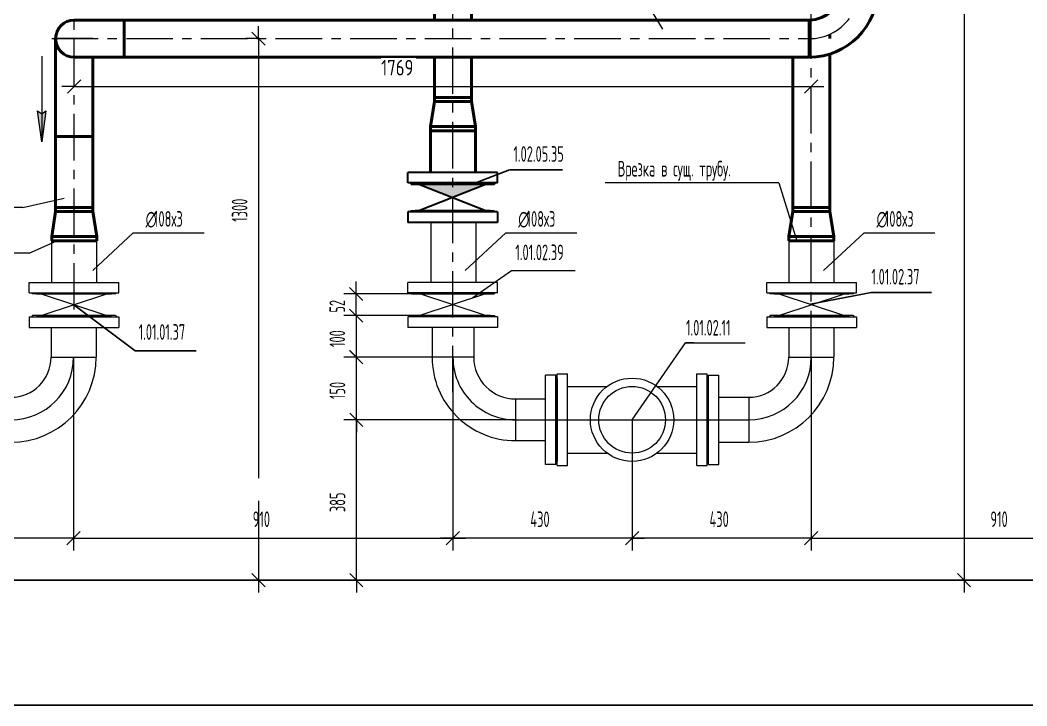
# Model space of a CAD drawing. Header units: millimetres. Extents: x -2281 to 17340, y -2563 to 4166.
# Drawn here: x 4144.1 to 4305.1, y 138.4 to 248.2 of the extents above; entities that cross this region are included whole.
import ezdxf

# ---------------------------------------------------------------- set-up
doc = ezdxf.new("R2010")
doc.units = ezdxf.units.MM
for name, pattern in [('K5LT32777', [0]), ('K5LT32783', [0]), ('K5LT32784', [0]), ('K5LT32807', [0]), ('K5LT32818', [0]), ('K5LT32834', [0]), ('K5LT_AXLED', [11.939881, 7.439881, -1.5, 1.5, -1.5]), ('K5LT_THIN', [0])]:
    doc.linetypes.add(name, pattern=pattern)
doc.layers.add('Системный слой', color=7, linetype='Continuous')
doc.styles.add('KDIMTEXTSTYLE', font='GOST_AU.SHX', dxfattribs={"width": 0.96, "oblique": 15, "height": 5})
doc.styles.add('KTEXTSTYLE', font='GOST_AU.SHX', dxfattribs={"width": 0.96, "height": 5})
doc.dimstyles.new('KDIMSTYLE (0.07)', dxfattribs={"dimtxt": 5, "dimasz": 1, "dimexe": 2, "dimexo": 0, "dimgap": 1, "dimtad": 1, "dimlfac": 15, "dimtxsty": 'KDIMTEXTSTYLE', "dimsah": 1, "dimcen": 0, "dimdle": 1, "dimadec": 0, "dimazin": 0, "dimtfac": 0.667, "dimtmove": 0, "dimatfit": 3, "dimfxl": 1, "dimtvp": 1, "dimtolj": 1, "dimtzin": 0, "dimarcsym": 0})

# ---------------------------------------------------------------- blocks, each defined once
blk = doc.blocks.new('U282')
at = {"layer": 'Системный слой', "color": 7, "linetype": 'K5LT_THIN', "lineweight": 13}
for p, q in [((4145.55, 200.7), (4159.88, 200.7)), ((4145.55, 200.7), (4145.55, 199.03)), ((4146.1, 200.9), (4145.93, 200.7)), ((4159.34, 200.9), (4146.1, 200.9)), ((4146.72, 200.9), (4158.72, 200.9)), ((4159.34, 200.9), (4159.51, 200.7)), ((4159.88, 200.7), (4159.88, 199.03)), ((4145.55, 199.03), (4159.88, 199.03))]:
    blk.add_line(p, q, dxfattribs=at)
blk = doc.blocks.new('U281')
at = {"layer": 'Системный слой'}
blk.add_blockref('U282', (0, 0), dxfattribs=at)
blk = doc.blocks.new('U283')
at = {"layer": 'Системный слой', "color": 7, "linetype": 'K5LT_THIN', "lineweight": 13}
for p, q in [((4147.45, 204.37), (4157.98, 204.37)), ((4147.45, 204.37), (4157.98, 200.9)), ((4147.45, 200.9), (4157.98, 204.37)), ((4157.98, 200.9), (4147.45, 200.9))]:
    blk.add_line(p, q, dxfattribs=at)
blk = doc.blocks.new('U284')
at = {"layer": 'Системный слой', "color": 7, "linetype": 'K5LT_THIN', "lineweight": 13}
for p, q in [((4149.06, 194.24), (4156.26, 194.24)), ((4142.66, 187.84), (4142.66, 180.64))]:
    blk.add_line(p, q, dxfattribs=at)
for radius in [10, 13.6, 6.4]:
    blk.add_arc((4142.66, 194.24), radius, 270, 0, dxfattribs=at)
blk = doc.blocks.new('U286')
at = {"layer": 'Системный слой', "color": 7, "linetype": 'K5LT_THIN', "lineweight": 13}
for p, q in [((4145.55, 204.57), (4145.55, 206.23)), ((4145.55, 206.23), (4159.88, 206.23)), ((4159.88, 204.57), (4159.88, 206.23)), ((4145.55, 204.57), (4159.88, 204.57)), ((4146.1, 204.37), (4145.93, 204.57)), ((4159.34, 204.37), (4159.51, 204.57)), ((4159.34, 204.37), (4146.1, 204.37)), ((4146.72, 204.37), (4158.72, 204.37))]:
    blk.add_line(p, q, dxfattribs=at)
blk = doc.blocks.new('U285')
at = {"layer": 'Системный слой'}
blk.add_blockref('U286', (0, 0), dxfattribs=at)
blk = doc.blocks.new('U297')
at = {"layer": 'Системный слой', "color": 7, "linetype": 'K5LT_THIN', "lineweight": 13}
for p, q in [((4263.55, 200.7), (4277.88, 200.7)), ((4263.55, 200.7), (4263.55, 199.03)), ((4264.1, 200.9), (4263.93, 200.7)), ((4277.34, 200.9), (4264.1, 200.9)), ((4264.72, 200.9), (4276.72, 200.9)), ((4277.34, 200.9), (4277.51, 200.7)), ((4277.88, 200.7), (4277.88, 199.03)), ((4263.55, 199.03), (4277.88, 199.03))]:
    blk.add_line(p, q, dxfattribs=at)
blk = doc.blocks.new('U296')
at = {"layer": 'Системный слой'}
blk.add_blockref('U297', (0, 0), dxfattribs=at)
blk = doc.blocks.new('U298')
at = {"layer": 'Системный слой', "color": 7, "linetype": 'K5LT_THIN', "lineweight": 13}
for p, q in [((4265.45, 204.37), (4275.98, 204.37)), ((4265.45, 204.37), (4275.98, 200.9)), ((4265.45, 200.9), (4275.98, 204.37)), ((4275.98, 200.9), (4265.45, 200.9))]:
    blk.add_line(p, q, dxfattribs=at)
blk = doc.blocks.new('U299')
at = {"layer": 'Системный слой', "color": 7, "linetype": 'K5LT_THIN', "lineweight": 13}
for p, q in [((4267.06, 194.24), (4274.26, 194.24)), ((4260.66, 187.84), (4260.66, 180.64))]:
    blk.add_line(p, q, dxfattribs=at)
for radius in [10, 13.6, 6.4]:
    blk.add_arc((4260.66, 194.24), radius, 270, 0, dxfattribs=at)
blk = doc.blocks.new('U301')
at = {"layer": 'Системный слой', "color": 7, "linetype": 'K5LT_THIN', "lineweight": 13}
for p, q in [((4263.55, 204.57), (4263.55, 206.23)), ((4263.55, 206.23), (4277.88, 206.23)), ((4277.88, 204.57), (4277.88, 206.23)), ((4263.55, 204.57), (4277.88, 204.57)), ((4264.1, 204.37), (4263.93, 204.57)), ((4277.34, 204.37), (4277.51, 204.57)), ((4277.34, 204.37), (4264.1, 204.37)), ((4264.72, 204.37), (4276.72, 204.37))]:
    blk.add_line(p, q, dxfattribs=at)
blk = doc.blocks.new('U300')
at = {"layer": 'Системный слой'}
blk.add_blockref('U301', (0, 0), dxfattribs=at)
blk = doc.blocks.new('U303')
at = {"layer": 'Системный слой', "color": 7, "linetype": 'K5LT_THIN', "lineweight": 13}
for p, q in [((4254, 190.86), (4254.2, 191.02)), ((4254, 190.86), (4254, 177.61)), ((4254, 178.24), (4254, 190.24)), ((4254.2, 177.07), (4254.2, 191.4)), ((4254.2, 191.4), (4255.86, 191.4)), ((4255.86, 177.07), (4255.86, 191.4)), ((4254, 177.61), (4254.2, 177.45)), ((4254.2, 177.07), (4255.86, 177.07))]:
    blk.add_line(p, q, dxfattribs=at)
blk = doc.blocks.new('U302')
at = {"layer": 'Системный слой'}
blk.add_blockref('U303', (0, 0), dxfattribs=at)
blk = doc.blocks.new('U305')
at = {"layer": 'Системный слой', "color": 7, "linetype": 'K5LT_THIN', "lineweight": 13}
for p, q in [((4228.13, 177.07), (4228.13, 191.4)), ((4229.8, 191.4), (4228.13, 191.4)), ((4229.8, 177.07), (4229.8, 191.4)), ((4230, 190.86), (4229.8, 191.02)), ((4230, 190.86), (4230, 177.61)), ((4230, 178.24), (4230, 190.24)), ((4230, 177.61), (4229.8, 177.45)), ((4229.8, 177.07), (4228.13, 177.07))]:
    blk.add_line(p, q, dxfattribs=at)
blk = doc.blocks.new('U304')
at = {"layer": 'Системный слой'}
blk.add_blockref('U305', (0, 0), dxfattribs=at)
blk = doc.blocks.new('U307')
at = {"layer": 'Системный слой', "color": 7, "linetype": 'K5LT_THIN', "lineweight": 13}
for p, q in [((4220.47, 200.7), (4206.13, 200.7)), ((4206.13, 200.7), (4206.13, 199.03)), ((4206.68, 200.9), (4206.51, 200.7)), ((4206.68, 200.9), (4219.92, 200.9)), ((4219.3, 200.9), (4207.3, 200.9)), ((4219.92, 200.9), (4220.09, 200.7)), ((4220.47, 200.7), (4220.47, 199.03)), ((4220.47, 199.03), (4206.13, 199.03))]:
    blk.add_line(p, q, dxfattribs=at)
blk = doc.blocks.new('U306')
at = {"layer": 'Системный слой'}
blk.add_blockref('U307', (0, 0), dxfattribs=at)
blk = doc.blocks.new('U308')
at = {"layer": 'Системный слой', "color": 7, "linetype": 'K5LT_THIN', "lineweight": 13}
for p, q in [((4218.57, 204.37), (4208.03, 204.37)), ((4218.57, 204.37), (4208.03, 200.9)), ((4218.57, 200.9), (4208.03, 204.37)), ((4208.03, 200.9), (4218.57, 200.9))]:
    blk.add_line(p, q, dxfattribs=at)
blk = doc.blocks.new('U310')
at = {"layer": 'Системный слой', "color": 7, "linetype": 'K5LT_THIN', "lineweight": 13}
for p, q in [((4220.47, 206.23), (4206.13, 206.23)), ((4206.13, 204.57), (4206.13, 206.23)), ((4220.47, 204.57), (4220.47, 206.23)), ((4220.47, 204.57), (4206.13, 204.57)), ((4206.68, 204.37), (4206.51, 204.57)), ((4219.92, 204.37), (4220.09, 204.57)), ((4206.68, 204.37), (4219.92, 204.37)), ((4219.3, 204.37), (4207.3, 204.37))]:
    blk.add_line(p, q, dxfattribs=at)
blk = doc.blocks.new('U309')
at = {"layer": 'Системный слой'}
blk.add_blockref('U310', (0, 0), dxfattribs=at)
blk = doc.blocks.new('U343')
at = {"layer": 'Системный слой', "color": 211, "linetype": 'K5LT32783', "lineweight": 50, "true_color": 0xff7fff}
for p, q in [((4149.16, 213.57), (4149.79, 217.57)), ((4149.79, 218.23), (4155.72, 218.23)), ((4149.79, 217.57), (4149.79, 218.23)), ((4149.79, 217.57), (4155.72, 217.57)), ((4155.72, 217.57), (4155.72, 218.23)), ((4156.36, 213.57), (4155.72, 217.57)), ((4149.16, 212.9), (4149.16, 213.57)), ((4149.16, 213.57), (4156.36, 213.57)), ((4149.16, 212.9), (4156.36, 212.9)), ((4156.36, 212.9), (4156.36, 213.57))]:
    blk.add_line(p, q, dxfattribs=at)
blk = doc.blocks.new('U344')
at = {"layer": 'Системный слой', "color": 200, "linetype": 'K5LT32784', "lineweight": 50, "true_color": 0xbf00ff}
for p, q in [((4267.06, 213.57), (4267.7, 217.57)), ((4267.7, 218.23), (4273.63, 218.23)), ((4267.7, 217.57), (4267.7, 218.23)), ((4267.7, 217.57), (4273.63, 217.57)), ((4273.63, 217.57), (4273.63, 218.23)), ((4274.26, 213.57), (4273.63, 217.57)), ((4267.06, 212.9), (4267.06, 213.57)), ((4267.06, 213.57), (4274.26, 213.57)), ((4267.06, 212.9), (4274.26, 212.9)), ((4274.26, 212.9), (4274.26, 213.57))]:
    blk.add_line(p, q, dxfattribs=at)
blk = doc.blocks.new('U350')
at = {"layer": 'Системный слой', "color": 7, "linetype": 'K5LT_THIN', "lineweight": 13}
for p, q in [((4218.57, 204.37), (4208.03, 204.37)), ((4218.57, 204.37), (4208.03, 200.9)), ((4218.57, 200.9), (4208.03, 204.37)), ((4208.03, 200.9), (4218.57, 200.9))]:
    blk.add_line(p, q, dxfattribs=at)
blk = doc.blocks.new('U352')
at = {"layer": 'Системный слой', "color": 7, "linetype": 'K5LT_THIN', "lineweight": 13}
for p, q in [((4220.47, 206.23), (4206.13, 206.23)), ((4206.13, 204.57), (4206.13, 206.23)), ((4220.47, 204.57), (4220.47, 206.23)), ((4220.47, 204.57), (4206.13, 204.57)), ((4206.68, 204.37), (4206.51, 204.57)), ((4219.92, 204.37), (4220.09, 204.57)), ((4206.68, 204.37), (4219.92, 204.37)), ((4219.3, 204.37), (4207.3, 204.37))]:
    blk.add_line(p, q, dxfattribs=at)
blk = doc.blocks.new('U351')
at = {"layer": 'Системный слой'}
blk.add_blockref('U352', (0, 0), dxfattribs=at)
blk = doc.blocks.new('U353')
at = {"layer": 'Системный слой', "color": 211, "linetype": 'K5LT32783', "lineweight": 50, "true_color": 0xff7fff}
for p, q in [((4149.16, 213.57), (4149.79, 217.57)), ((4149.79, 218.23), (4155.72, 218.23)), ((4149.79, 217.57), (4149.79, 218.23)), ((4149.79, 217.57), (4155.72, 217.57)), ((4155.72, 217.57), (4155.72, 218.23)), ((4156.36, 213.57), (4155.72, 217.57)), ((4149.16, 212.9), (4149.16, 213.57)), ((4149.16, 213.57), (4156.36, 213.57)), ((4149.16, 212.9), (4156.36, 212.9)), ((4156.36, 212.9), (4156.36, 213.57))]:
    blk.add_line(p, q, dxfattribs=at)
blk = doc.blocks.new('U356')
at = {"layer": 'Системный слой', "color": 211, "linetype": 'K5LT32783', "lineweight": 50, "true_color": 0xff7fff}
for p, q in [((4275.37, 253.24), (4281.3, 253.24)), ((4270.34, 248.2), (4270.34, 242.27))]:
    blk.add_line(p, q, dxfattribs=at)
at = {"layer": 'Системный слой', "color": 30, "linetype": 'K5LT_AXLED', "lineweight": 13, "true_color": 0xff8000}
blk.add_arc((4270.34, 253.24), 8, 270, 0, dxfattribs=at)
at = {"layer": 'Системный слой', "color": 211, "linetype": 'K5LT32783', "lineweight": 50, "true_color": 0xff7fff}
for radius in [10.97, 5.03]:
    blk.add_arc((4270.34, 253.24), radius, 270, 0, dxfattribs=at)
blk = doc.blocks.new('U551')
at = {"layer": 'Системный слой', "color": 200, "linetype": 'K5LT32784', "lineweight": 50, "true_color": 0xbf00ff}
for p, q in [((4209.74, 231.17), (4210.37, 235.17)), ((4210.37, 235.83), (4216.3, 235.83)), ((4210.37, 235.17), (4210.37, 235.83)), ((4210.37, 235.17), (4216.3, 235.17)), ((4216.3, 235.17), (4216.3, 235.83)), ((4216.94, 231.17), (4216.3, 235.17)), ((4209.74, 230.5), (4209.74, 231.17)), ((4209.74, 231.17), (4216.94, 231.17)), ((4209.74, 230.5), (4216.94, 230.5)), ((4216.94, 230.5), (4216.94, 231.17))]:
    blk.add_line(p, q, dxfattribs=at)
blk = doc.blocks.new('U553')
at = {"layer": 'Системный слой', "color": 200, "linetype": 'K5LT32834', "lineweight": 30, "true_color": 0xbf00ff}
for p, q in [((4220.47, 223.83), (4206.13, 223.83)), ((4206.13, 222.17), (4206.13, 223.83)), ((4220.47, 222.17), (4220.47, 223.83)), ((4220.47, 222.17), (4206.13, 222.17)), ((4206.68, 221.97), (4206.51, 222.17)), ((4206.68, 221.97), (4219.92, 221.97)), ((4219.3, 221.97), (4207.3, 221.97)), ((4219.92, 221.97), (4220.09, 222.17))]:
    blk.add_line(p, q, dxfattribs=at)
blk = doc.blocks.new('U552')
at = {"layer": 'Системный слой'}
blk.add_blockref('U553', (0, 0), dxfattribs=at)
blk = doc.blocks.new('U555')
at = {"layer": 'Системный слой', "color": 200, "linetype": 'K5LT32834', "lineweight": 30, "true_color": 0xbf00ff}
for p, q in [((4220.47, 217.5), (4206.13, 217.5)), ((4206.13, 217.5), (4206.13, 215.83)), ((4206.68, 217.7), (4206.51, 217.5)), ((4206.68, 217.7), (4219.92, 217.7)), ((4219.3, 217.7), (4207.3, 217.7)), ((4219.92, 217.7), (4220.09, 217.5)), ((4220.47, 217.5), (4220.47, 215.83)), ((4220.47, 215.83), (4206.13, 215.83))]:
    blk.add_line(p, q, dxfattribs=at)
blk = doc.blocks.new('U554')
at = {"layer": 'Системный слой'}
blk.add_blockref('U555', (0, 0), dxfattribs=at)
blk = doc.blocks.new('U556')
at = {"layer": 'Системный слой', "true_color": 0xbf00ff}
blk.add_hatch(color=200, dxfattribs=at).paths.add_polyline_path([(4218.7, 221.97), (4213.3, 219.83), (4207.9, 221.97)])
at = {"layer": 'Системный слой', "color": 200, "linetype": 'K5LT32818', "lineweight": 30, "true_color": 0xbf00ff}
for p, q in [((4218.7, 221.97), (4207.9, 217.7)), ((4207.9, 221.97), (4218.7, 217.7)), ((4218.7, 221.97), (4207.9, 221.97)), ((4218.7, 217.7), (4207.9, 217.7))]:
    blk.add_line(p, q, dxfattribs=at)
blk = doc.blocks.new('U550')
at = {"layer": 'Системный слой', "color": 200, "linetype": 'K5LT32784', "lineweight": 50, "true_color": 0xbf00ff}
for p, q in [((4210.37, 248.2), (4210.37, 257.21)), ((4216.3, 248.2), (4216.3, 257.21)), ((4210.37, 235.17), (4210.37, 242.27)), ((4216.3, 235.17), (4216.3, 242.27)), ((4209.74, 223.83), (4209.74, 230.5)), ((4216.94, 223.83), (4216.94, 230.5))]:
    blk.add_line(p, q, dxfattribs=at)
at = {"layer": 'Системный слой'}
for name in ['U551', 'U552', 'U556', 'U554']:
    blk.add_blockref(name, (0, 0), dxfattribs=at)
blk = doc.blocks.new('D6')
at = {"layer": 'Системный слой', "color": 7, "linetype": 'K5LT_THIN', "lineweight": 13}
for p, q in [((4153.82, 238.63), (4151.7, 236.51)), ((4269.6, 236.51), (4271.72, 238.63)), ((4152.76, 237.57), (4150.76, 237.57)), ((4152.76, 237.57), (4270.66, 237.57)), ((4270.66, 237.57), (4272.66, 237.57))]:
    blk.add_line(p, q, dxfattribs=at)
blk.add_wipeout([(4201.85, 238.57), (4201.85, 242.14), (4207.43, 242.14), (4207.43, 238.57)]).dxf.layer = 'Системный слой'
at = {"layer": 'Системный слой', "color": 7, "insert": (4201.85, 241.84), "char_height": 2.5, "attachment_point": 1, "style": 'KTEXTSTYLE'}
blk.add_mtext('\\H3.5;\\W0.965;\\Q15;\\Q0;\\H2.50;1769', dxfattribs=at)
blk = doc.blocks.new('KDIMARROW_03')
at = {"layer": 'Системный слой', "color": 0, "linetype": 'K5LT_THIN', "lineweight": 13}
for p, q in [((-1.06, -1.06), (1.06, 1.06)), ((0, 0), (-1, 0)), ((0, 0), (2, 0))]:
    blk.add_line(p, q, dxfattribs=at)
blk = doc.blocks.new('D58')
at = {"layer": 'Системный слой', "color": 7, "linetype": 'K5LT_THIN', "lineweight": 13}
for p, q in [((4182.23, 245.24), (4182.23, 247.24)), ((4182.42, 245.24), (4180.23, 245.24)), ((4183.29, 244.18), (4181.17, 246.3)), ((4182.23, 245.24), (4182.23, 158.57)), ((4181.17, 159.63), (4183.29, 157.51)), ((4188.7, 158.57), (4180.23, 158.57)), ((4182.23, 158.57), (4182.23, 156.57))]:
    blk.add_line(p, q, dxfattribs=at)
blk.add_wipeout([(4180.98, 215.92), (4177.41, 215.92), (4177.41, 220.37), (4180.98, 220.37)]).dxf.layer = 'Системный слой'
at = {"layer": 'Системный слой', "color": 7, "insert": (4177.96, 215.92), "char_height": 2.5, "attachment_point": 1, "rotation": 90, "style": 'KTEXTSTYLE'}
blk.add_mtext('\\H3.5;\\W0.965;\\Q15;\\Q0;\\W0.715;\\H2.50;1300', dxfattribs=at)
blk = doc.blocks.new('D96')
at = {"layer": 'Системный слой', "color": 7, "linetype": 'K5LT_THIN', "lineweight": 13}
for p, q in [((4295.09, 291.9), (4295.09, 293.9)), ((4292.67, 291.9), (4297.09, 291.9)), ((4296.15, 290.84), (4294.03, 292.96)), ((4295.09, 291.9), (4295.09, 158.57)), ((4294.03, 159.63), (4296.15, 157.51)), ((4291.14, 158.57), (4297.09, 158.57)), ((4295.09, 158.57), (4295.09, 156.57))]:
    blk.add_line(p, q, dxfattribs=at)
blk.add_wipeout([(4294.09, 265.73), (4290.52, 265.73), (4290.52, 271.82), (4294.09, 271.82)]).dxf.layer = 'Системный слой'
at = {"layer": 'Системный слой', "color": 7, "insert": (4290.82, 265.73), "char_height": 2.5, "attachment_point": 1, "rotation": 90, "style": 'KTEXTSTYLE'}
blk.add_mtext('\\H3.5;\\W0.965;\\Q15;\\Q0;\\H2.50;2000', dxfattribs=at)
blk = doc.blocks.new('U648')
at = {"layer": 'Системный слой', "color": 7, "linetype": 'K5LT_THIN', "lineweight": 13}
for q in [(4151.13, 219.71), (4134.07, 218.23)]:
    blk.add_line((4144.55, 218.23), q, dxfattribs=at)
at = {"layer": 'Системный слой', "color": 7, "char_height": 2.5, "attachment_point": 1, "style": 'KTEXTSTYLE'}
for s, insert in [('\\H3.5;\\W0.965;\\Q15;\\Q0;\\W0.715;\\H2.50;∅', (4136.07, 221.73)), ('\\H3.5;\\W0.965;\\Q15;\\Q0;\\W0.715;\\H2.50;89х3', (4137.39, 221.73))]:
    blk.add_mtext(s, dxfattribs=dict(at, insert=insert))
blk = doc.blocks.new('U649')
at = {"layer": 'Системный слой', "color": 7, "linetype": 'K5LT_THIN', "lineweight": 13}
for q in [(4233.78, 251.09), (4246.85, 246.76)]:
    blk.add_line((4244.26, 251.09), q, dxfattribs=at)
at = {"layer": 'Системный слой', "color": 7, "char_height": 2.5, "attachment_point": 1, "style": 'KTEXTSTYLE'}
for s, insert in [('\\H3.5;\\W0.965;\\Q15;\\Q0;\\W0.715;\\H2.50;∅', (4235.78, 254.59)), ('\\H3.5;\\W0.965;\\Q15;\\Q0;\\W0.715;\\H2.50;89х3', (4237.1, 254.59))]:
    blk.add_mtext(s, dxfattribs=dict(at, insert=insert))
blk = doc.blocks.new('U669')
at = {"layer": 'Системный слой', "color": 7, "linetype": 'K5LT_THIN', "lineweight": 13}
for q in [(4155.72, 208.14), (4173.53, 214.14)]:
    blk.add_line((4162.19, 214.14), q, dxfattribs=at)
at = {"layer": 'Системный слой', "color": 7, "char_height": 2.5, "attachment_point": 1, "style": 'KTEXTSTYLE'}
for s, insert in [('\\H3.5;\\W0.965;\\Q15;\\Q0;\\W0.715;\\H2.50;∅', (4164.19, 217.64)), ('\\H3.5;\\W0.965;\\Q15;\\Q0;\\W0.715;\\H2.50;108х3', (4165.51, 217.64))]:
    blk.add_mtext(s, dxfattribs=dict(at, insert=insert))
blk = doc.blocks.new('U670')
at = {"layer": 'Системный слой', "color": 7, "linetype": 'K5LT_THIN', "lineweight": 13}
for q in [(4215.32, 208.14), (4233.13, 214.14)]:
    blk.add_line((4221.79, 214.14), q, dxfattribs=at)
at = {"layer": 'Системный слой', "color": 7, "char_height": 2.5, "attachment_point": 1, "style": 'KTEXTSTYLE'}
for s, insert in [('\\H3.5;\\W0.965;\\Q15;\\Q0;\\W0.715;\\H2.50;∅', (4223.79, 217.64)), ('\\H3.5;\\W0.965;\\Q15;\\Q0;\\W0.715;\\H2.50;108х3', (4225.11, 217.64))]:
    blk.add_mtext(s, dxfattribs=dict(at, insert=insert))
blk = doc.blocks.new('U671')
at = {"layer": 'Системный слой', "color": 7, "linetype": 'K5LT_THIN', "lineweight": 13}
for q in [(4272.63, 208.14), (4290.44, 214.14)]:
    blk.add_line((4279.1, 214.14), q, dxfattribs=at)
at = {"layer": 'Системный слой', "color": 7, "char_height": 2.5, "attachment_point": 1, "style": 'KTEXTSTYLE'}
for s, insert in [('\\H3.5;\\W0.965;\\Q15;\\Q0;\\W0.715;\\H2.50;∅', (4281.1, 217.64)), ('\\H3.5;\\W0.965;\\Q15;\\Q0;\\W0.715;\\H2.50;108х3', (4282.42, 217.64))]:
    blk.add_mtext(s, dxfattribs=dict(at, insert=insert))
blk = doc.blocks.new('D137')
at = {"layer": 'Системный слой', "color": 7, "linetype": 'K5LT_THIN', "lineweight": 13}
for p, q in [((4080.95, 183.18), (4078.83, 185.3)), ((4079.89, 184.24), (4079.89, 186.24)), ((4105.34, 184.24), (4077.89, 184.24)), ((4079.89, 158.57), (4079.89, 184.24)), ((4078.83, 159.63), (4080.95, 157.51)), ((4202.84, 158.57), (4077.89, 158.57)), ((4079.89, 158.57), (4079.89, 156.57))]:
    blk.add_line(p, q, dxfattribs=at)
at = {"layer": 'Системный слой', "color": 7, "insert": (4075.62, 169.45), "char_height": 2.5, "attachment_point": 1, "rotation": 90, "style": 'KTEXTSTYLE'}
blk.add_mtext('\\H3.5;\\W0.965;\\Q15;\\Q0;\\W0.715;\\H2.50;385', dxfattribs=at)
blk.add_wipeout([(4073.89, 169.45), (4070.32, 169.45), (4070.32, 173.2), (4073.89, 173.2)]).dxf.layer = 'Системный слой'
blk = doc.blocks.new('D140')
at = {"layer": 'Системный слой', "color": 7, "linetype": 'K5LT_THIN', "lineweight": 13}
for p, q in [((4198.95, 193.17), (4196.83, 195.3)), ((4197.89, 194.24), (4197.89, 196.24)), ((4213.34, 194.24), (4195.89, 194.24)), ((4197.89, 184.24), (4197.89, 194.24)), ((4196.83, 185.3), (4198.95, 183.18)), ((4217.14, 184.24), (4195.89, 184.24)), ((4197.89, 184.24), (4197.89, 182.24))]:
    blk.add_line(p, q, dxfattribs=at)
at = {"layer": 'Системный слой', "color": 7, "insert": (4193.62, 187.55), "char_height": 2.5, "attachment_point": 1, "rotation": 90, "style": 'KTEXTSTYLE'}
blk.add_mtext('\\H3.5;\\W0.965;\\Q15;\\Q0;\\W0.715;\\H2.50;150', dxfattribs=at)
blk.add_wipeout([(4191.89, 187.55), (4188.32, 187.55), (4188.32, 190.79), (4191.89, 190.79)]).dxf.layer = 'Системный слой'
blk = doc.blocks.new('D141')
at = {"layer": 'Системный слой', "color": 7, "linetype": 'K5LT_THIN', "lineweight": 13}
for p, q in [((4198.95, 183.18), (4196.83, 185.3)), ((4197.89, 184.24), (4197.89, 186.24)), ((4223.34, 184.24), (4195.89, 184.24)), ((4197.89, 158.57), (4197.89, 184.24)), ((4196.83, 159.63), (4198.95, 157.51)), ((4320.84, 158.57), (4195.89, 158.57)), ((4197.89, 158.57), (4197.89, 156.57))]:
    blk.add_line(p, q, dxfattribs=at)
at = {"layer": 'Системный слой', "color": 7, "insert": (4193.62, 169.45), "char_height": 2.5, "attachment_point": 1, "rotation": 90, "style": 'KTEXTSTYLE'}
blk.add_mtext('\\H3.5;\\W0.965;\\Q15;\\Q0;\\W0.715;\\H2.50;385', dxfattribs=at)
blk.add_wipeout([(4191.89, 169.45), (4188.32, 169.45), (4188.32, 173.2), (4191.89, 173.2)]).dxf.layer = 'Системный слой'
blk = doc.blocks.new('D142')
at = {"layer": 'Системный слой', "color": 7, "linetype": 'K5LT_THIN', "lineweight": 13}
for p, q in [((4197.86, 200.9), (4197.86, 202.9)), ((4213.3, 200.9), (4195.86, 200.9)), ((4197.86, 200.9), (4197.86, 194.24)), ((4213.34, 194.24), (4195.86, 194.24)), ((4197.86, 194.24), (4197.86, 192.24))]:
    blk.add_line(p, q, dxfattribs=at)
blk.add_wipeout([(4196.61, 195.88), (4193.04, 195.88), (4193.04, 199.12), (4196.61, 199.12)]).dxf.layer = 'Системный слой'
for p, q in [((4198.92, 199.84), (4196.8, 201.96)), ((4196.8, 195.3), (4198.92, 193.17))]:
    blk.add_line(p, q, dxfattribs=at)
at = {"layer": 'Системный слой', "color": 7, "insert": (4193.59, 195.88), "char_height": 2.5, "attachment_point": 1, "rotation": 90, "style": 'KTEXTSTYLE'}
blk.add_mtext('\\H3.5;\\W0.965;\\Q15;\\Q0;\\W0.715;\\H2.50;100', dxfattribs=at)
blk = doc.blocks.new('D143')
at = {"layer": 'Системный слой', "color": 7, "linetype": 'K5LT_THIN', "lineweight": 13}
for p, q in [((4197.86, 204.37), (4197.86, 206.37)), ((4197.86, 200.9), (4197.86, 204.37)), ((4197.86, 200.9), (4197.86, 198.9))]:
    blk.add_line(p, q, dxfattribs=at)
blk.add_wipeout([(4196.61, 201.38), (4193.04, 201.38), (4193.04, 203.79), (4196.61, 203.79)]).dxf.layer = 'Системный слой'
for p, q in [((4198.92, 203.31), (4196.8, 205.43)), ((4213.3, 204.37), (4195.86, 204.37)), ((4196.8, 201.96), (4198.92, 199.84)), ((4213.3, 200.9), (4195.86, 200.9))]:
    blk.add_line(p, q, dxfattribs=at)
at = {"layer": 'Системный слой', "color": 7, "insert": (4193.59, 201.38), "char_height": 2.5, "attachment_point": 1, "rotation": 90, "style": 'KTEXTSTYLE'}
blk.add_mtext('\\H3.5;\\W0.965;\\Q15;\\Q0;\\W0.715;\\H2.50;52', dxfattribs=at)
blk = doc.blocks.new('U701')
at = {"layer": 'Системный слой', "color": 7, "linetype": 'K5LT_THIN', "lineweight": 13}
for q in [(4237.7, 222.17), (4268.33, 212.9)]:
    blk.add_line((4265.45, 222.17), q, dxfattribs=at)
at = {"layer": 'Системный слой', "color": 7, "insert": (4239.7, 225.67), "char_height": 2.5, "attachment_point": 1, "style": 'KTEXTSTYLE'}
blk.add_mtext('\\H3.5;\\W0.965;\\Q15;\\Q0;\\W0.715;\\H2.50;Врезка в сущ. трубу.', dxfattribs=at)
blk = doc.blocks.new('U702')
at = {"layer": 'Системный слой', "color": 7, "linetype": 'K5LT_THIN', "lineweight": 13}
for q in [(4150, 212.9), (4117.8, 210.9)]:
    blk.add_line((4145.55, 210.9), q, dxfattribs=at)
at = {"layer": 'Системный слой', "color": 7, "insert": (4119.8, 214.4), "char_height": 2.5, "attachment_point": 1, "style": 'KTEXTSTYLE'}
blk.add_mtext('\\H3.5;\\W0.965;\\Q15;\\Q0;\\W0.715;\\H2.50;Врезка в сущ. трубу.', dxfattribs=at)
blk = doc.blocks.new('U704')
at = {"layer": 'Системный слой'}
blk.add_hatch(color=7, dxfattribs=at).paths.add_polyline_path([(4147.57, 228.71), (4148.23, 233.71), (4147.57, 233.21), (4146.91, 233.71)])
at = {"layer": 'Системный слой', "color": 7, "linetype": 'K5LT_THIN', "lineweight": 13}
for p, q in [((4147.57, 242.44), (4147.57, 228.71)), ((4147.57, 228.71), (4146.91, 233.71)), ((4146.91, 233.71), (4147.57, 233.21)), ((4147.57, 233.21), (4148.23, 233.71)), ((4148.23, 233.71), (4147.57, 228.71))]:
    blk.add_line(p, q, dxfattribs=at)
blk = doc.blocks.new('D149')
at = {"layer": 'Системный слой', "color": 7, "linetype": 'K5LT_THIN', "lineweight": 13}
for p, q in [((4152.66, 194.24), (4152.66, 163.3)), ((4124, 184.24), (4124, 163.3)), ((4125.06, 166.36), (4122.94, 164.24)), ((4151.6, 164.24), (4153.72, 166.36)), ((4124, 165.3), (4122, 165.3)), ((4152.66, 165.3), (4124, 165.3)), ((4152.66, 165.3), (4154.66, 165.3))]:
    blk.add_line(p, q, dxfattribs=at)
at = {"layer": 'Системный слой', "color": 7, "insert": (4136.38, 169.57), "char_height": 2.5, "attachment_point": 1, "style": 'KTEXTSTYLE'}
blk.add_mtext('\\H3.5;\\W0.965;\\Q15;\\Q0;\\W0.715;\\H2.50;430', dxfattribs=at)
blk.add_wipeout([(4136.38, 171.3), (4136.38, 174.87), (4140.13, 174.87), (4140.13, 171.3)]).dxf.layer = 'Системный слой'
blk = doc.blocks.new('D150')
at = {"layer": 'Системный слой', "color": 7, "linetype": 'K5LT_THIN', "lineweight": 13}
for p, q in [((4213.34, 194.24), (4213.34, 163.3)), ((4242, 178.9), (4242, 163.3)), ((4214.4, 166.36), (4212.28, 164.24)), ((4240.94, 164.24), (4243.06, 166.36)), ((4213.34, 165.3), (4211.34, 165.3)), ((4242, 165.3), (4213.34, 165.3)), ((4242, 165.3), (4244, 165.3))]:
    blk.add_line(p, q, dxfattribs=at)
at = {"layer": 'Системный слой', "color": 7, "insert": (4225.72, 169.57), "char_height": 2.5, "attachment_point": 1, "style": 'KTEXTSTYLE'}
blk.add_mtext('\\H3.5;\\W0.965;\\Q15;\\Q0;\\W0.715;\\H2.50;430', dxfattribs=at)
blk.add_wipeout([(4225.72, 171.3), (4225.72, 174.87), (4229.46, 174.87), (4229.46, 171.3)]).dxf.layer = 'Системный слой'
blk = doc.blocks.new('D151')
at = {"layer": 'Системный слой', "color": 7, "linetype": 'K5LT_THIN', "lineweight": 13}
for p, q in [((4270.66, 194.24), (4270.66, 163.3)), ((4242, 184.24), (4242, 163.3)), ((4243.06, 166.36), (4240.94, 164.24)), ((4269.6, 164.24), (4271.72, 166.36)), ((4242, 165.3), (4240, 165.3)), ((4270.66, 165.3), (4242, 165.3)), ((4270.66, 165.3), (4272.66, 165.3))]:
    blk.add_line(p, q, dxfattribs=at)
at = {"layer": 'Системный слой', "color": 7, "insert": (4254.38, 169.57), "char_height": 2.5, "attachment_point": 1, "style": 'KTEXTSTYLE'}
blk.add_mtext('\\H3.5;\\W0.965;\\Q15;\\Q0;\\W0.715;\\H2.50;430', dxfattribs=at)
blk.add_wipeout([(4254.38, 171.3), (4254.38, 174.87), (4258.13, 174.87), (4258.13, 171.3)]).dxf.layer = 'Системный слой'
blk = doc.blocks.new('D159')
at = {"layer": 'Системный слой', "color": 7, "linetype": 'K5LT_THIN', "lineweight": 13}
for p, q in [((4270.66, 193.4), (4270.66, 163.3)), ((4331.34, 194.24), (4331.34, 163.3)), ((4271.72, 166.36), (4269.6, 164.24)), ((4330.28, 164.24), (4332.4, 166.36)), ((4270.66, 165.3), (4268.66, 165.3)), ((4270.66, 165.3), (4331.34, 165.3)), ((4331.34, 165.3), (4333.34, 165.3))]:
    blk.add_line(p, q, dxfattribs=at)
at = {"layer": 'Системный слой', "color": 7, "insert": (4299.31, 169.57), "char_height": 2.5, "attachment_point": 1, "style": 'KTEXTSTYLE'}
blk.add_mtext('\\H3.5;\\W0.965;\\Q15;\\Q0;\\W0.715;\\H2.50;910', dxfattribs=at)
blk.add_wipeout([(4299.31, 171.3), (4299.31, 174.87), (4302.55, 174.87), (4302.55, 171.3)]).dxf.layer = 'Системный слой'
blk = doc.blocks.new('D160')
at = {"layer": 'Системный слой', "color": 7, "linetype": 'K5LT_THIN', "lineweight": 13}
for p, q in [((4152.66, 193.4), (4152.66, 163.3)), ((4213.34, 194.24), (4213.34, 163.3)), ((4153.72, 166.36), (4151.6, 164.24)), ((4212.28, 164.24), (4214.4, 166.36)), ((4152.66, 165.3), (4150.66, 165.3)), ((4152.66, 165.3), (4213.34, 165.3)), ((4213.34, 165.3), (4215.34, 165.3))]:
    blk.add_line(p, q, dxfattribs=at)
at = {"layer": 'Системный слой', "color": 7, "insert": (4181.31, 169.57), "char_height": 2.5, "attachment_point": 1, "style": 'KTEXTSTYLE'}
blk.add_mtext('\\H3.5;\\W0.965;\\Q15;\\Q0;\\W0.715;\\H2.50;910', dxfattribs=at)
blk.add_wipeout([(4181.31, 171.3), (4181.31, 174.87), (4184.55, 174.87), (4184.55, 171.3)]).dxf.layer = 'Системный слой'

msp = doc.modelspace()

# ---------------------------------------------------------------- linework, layer by layer
at = {"layer": 'Системный слой', "color": 30, "linetype": 'K5LT_AXLED', "lineweight": 13, "true_color": 0xff8000}
for p, q in [((4270.66336, 194.23596), (4270.66336, 283.90262)), ((4213.33801, 188.64622), (4213.33801, 261.53596)), ((4152.75555, 201.87052), (4152.75555, 248.20262)), ((4149.15555, 245.23596), (4271.29979, 245.23596))]:
    msp.add_line(p, q, dxfattribs=at)
at = {"layer": 'Системный слой', "color": 211, "linetype": 'K5LT32783', "lineweight": 50, "true_color": 0xff7fff}
for p, q in [((4152.75555, 248.20262), (4270.33313, 248.20262)), ((4160.75555, 248.20262), (4160.75555, 242.26929)), ((4149.78888, 245.23596), (4149.78888, 218.23495)), ((4152.75555, 242.26929), (4270.33313, 242.26929)), ((4155.72221, 242.26929), (4155.72221, 218.23495)), ((4155.72221, 229.56929), (4149.78888, 229.56929))]:
    msp.add_line(p, q, dxfattribs=at)
at = {"layer": 'Системный слой', "color": 6, "linetype": 'K5LT32807', "lineweight": 25, "true_color": 0xff00ff}
for p, q in [((4155.72221, 245.23596), (4149.78888, 245.23596)), ((4057.40069, 158.56929), (4560.33003, 158.56929))]:
    msp.add_line(p, q, dxfattribs=at)
at = {"layer": 'Системный слой', "color": 200, "linetype": 'K5LT32784', "lineweight": 50, "true_color": 0xbf00ff}
for p, q in [((4273.63003, 245.94469), (4273.63003, 245.23596)), ((4267.6967, 242.26929), (4267.6967, 218.23495)), ((4273.63003, 242.77506), (4273.63003, 218.23495))]:
    msp.add_line(p, q, dxfattribs=at)
at = {"layer": 'Системный слой', "color": 7, "linetype": 'K5LT32777', "lineweight": 25}
for p, q in [((4216.84334, 222.11179), (4222.37193, 224.26567)), ((4222.43786, 224.26567), (4230.88387, 224.26567)), ((4270.52403, 202.73429), (4280.22966, 204.61657)), ((4280.22966, 204.61657), (4289.87264, 204.61657)), ((4152.71767, 202.63495), (4162.50722, 195.28809)), ((4162.50722, 195.28809), (4172.26707, 195.28809))]:
    msp.add_line(p, q, dxfattribs=at)
at = {"layer": 'Системный слой', "color": 7, "linetype": 'K5LT_THIN', "lineweight": 13}
for p, q in [((4209.77589, 215.69261), (4209.77589, 206.23495)), ((4209.77589, 215.69261), (4209.77589, 206.23495)), ((4216.97589, 215.69261), (4216.97589, 206.23495)), ((4216.97589, 215.69261), (4216.97589, 206.23495)), ((4149.11767, 212.90162), (4149.11767, 206.23495)), ((4149.11767, 212.90162), (4149.11767, 206.23495)), ((4156.31767, 212.90162), (4156.31767, 206.23495)), ((4156.31767, 212.90162), (4156.31767, 206.23495)), ((4267.06336, 212.90162), (4267.06336, 206.23493)), ((4274.26336, 212.90162), (4274.26336, 206.23493)), ((4216.54063, 203.82074), (4222.71157, 208.14168)), ((4222.71157, 208.14168), (4224.04491, 208.14168)), ((4224.04491, 208.14168), (4232.91279, 208.14168)), ((4149.06336, 199.03495), (4149.06336, 194.23596)), ((4156.26336, 199.03495), (4156.26336, 194.23596)), ((4210.00431, 199.03495), (4210.00431, 194.16631)), ((4216.67098, 199.03495), (4216.67098, 194.13744)), ((4267.06336, 199.03495), (4267.06336, 194.23596)), ((4274.26336, 199.03495), (4274.26336, 194.23596)), ((4241.9967, 184.23596), (4250.55613, 196.57647)), ((4250.55613, 196.57647), (4260.08947, 196.57647)), ((4251.88947, 196.57647), (4250.55613, 196.57647)), ((4216.67134, 194.23602), (4210.00468, 194.23602)), ((4229.9967, 176.90262), (4229.9967, 191.56929)), ((4229.9967, 191.56929), (4231.66336, 191.56929)), ((4231.66336, 176.90262), (4231.66336, 191.56929)), ((4252.33003, 176.90262), (4252.33003, 191.56929)), ((4252.33003, 191.56929), (4253.9967, 191.56929)), ((4253.9967, 176.90262), (4253.9967, 191.56929)), ((4231.66336, 189.56929), (4237.9967, 189.56929)), ((4245.9967, 189.56929), (4252.33003, 189.56929)), ((4223.35401, 187.56937), (4228.13003, 187.56937)), ((4223.35401, 187.56937), (4223.35401, 180.9027)), ((4255.86336, 187.83596), (4260.66336, 187.83596)), ((4223.35401, 184.23596), (4260.66336, 184.23596)), ((4223.33801, 180.90269), (4228.13003, 180.90269)), ((4255.86336, 180.63596), (4260.66336, 180.63596)), ((4231.66336, 178.90262), (4237.9967, 178.90262)), ((4245.9967, 178.90262), (4252.33003, 178.90262)), ((4229.9967, 176.90262), (4231.66336, 176.90262)), ((4252.33003, 176.90262), (4253.9967, 176.90262))]:
    msp.add_line(p, q, dxfattribs=at)
at = {"layer": 'Системный слой', "color": 6, "linetype": 'K5LT32807', "true_color": 0xff00ff, "const_width": 0.25}
msp.add_lwpolyline([(4057.40069, 138.56929), (4580.33003, 138.56929), (4580.33003, 452.3625)], dxfattribs=at)
at = {"layer": 'Системный слой', "color": 7, "linetype": 'K5LT_THIN', "lineweight": 13}
for radius in [6.66667, 5.33333]:
    msp.add_circle((4241.9967, 184.23596), radius, dxfattribs=at)
at = {"layer": 'Системный слой', "color": 211, "linetype": 'K5LT32783', "lineweight": 50, "true_color": 0xff7fff}
msp.add_arc((4152.75555, 245.23596), 2.96667, 90, 270, dxfattribs=at)
at = {"layer": 'Системный слой', "color": 7, "linetype": 'K5LT_THIN', "lineweight": 13}
for radius, end in [(13.33333, 270.06874), (10, 270.1145667), (6.66667, 270.13748)]:
    msp.add_arc((4223.33801, 194.23602), radius, 180, end, dxfattribs=at)

# ---------------------------------------------------------------- block references
at = {"layer": 'Системный слой'}
for name in ['U550', 'U649', 'U356', 'U704', 'U701', 'U648', 'U343', 'U353', 'U669', 'U670', 'U344', 'U702', 'U285', 'U309', 'U351', 'U300', 'U283', 'U308', 'U350', 'U298', 'U281', 'U306', 'U296', 'U284', 'U299', 'U304', 'U302']:
    msp.add_blockref(name, (0, 0), dxfattribs=at)

# ---------------------------------------------------------------- texts
at = {"layer": 'Системный слой', "color": 7, "char_height": 2.5, "attachment_point": 1, "style": 'KTEXTSTYLE'}
for s, insert in [('\\H3.5;\\W0.965;\\Q15;\\Q0;\\W0.715;\\H2.50;{\\c255;1.02.05.35}', (4223.01252, 228.02692)), ('\\H3.5;\\W0.965;\\Q15;\\Q0;\\W0.715;\\H2.50;1.01.02.39', (4223.32164, 212.28225)), ('\\H3.5;\\W0.965;\\Q15;\\Q0;\\W0.715;\\H2.50;1.01.02.37', (4280.2815, 208.38481)), ('\\H3.5;\\W0.965;\\Q15;\\Q0;\\W0.715;\\H2.50;{\\c255;1.01.02.11}', (4250.62273, 200.21493)), ('\\H3.5;\\W0.965;\\Q15;\\Q0;\\W0.715;\\H2.50;1.01.01.37', (4163.07279, 199.53969))]:
    msp.add_mtext(s, dxfattribs=dict(at, insert=insert))

# ---------------------------------------------------------------- next in the draw order: dimensions: what is measured, and where the dimension line sits
at = {"layer": 'Системный слой', "color": 7}
dim = msp.add_linear_dim(base=(4295.09158, 291.90262), p1=(4291.13608, 158.56929), p2=(4292.66936, 291.90262), angle=90, dimstyle='KDIMSTYLE (0.07)', override={"dimexo": 0, "dimpost": '\\H2.5;\\W0.965;\\Q0;<>', "dimblk1": 'KDIMARROW_03', "dimblk2": 'KDIMARROW_03', "dimse1": 0, "dimse2": 0, "dimclrt": 7, "dimtolj": 1}, dxfattribs=at)
dim.commit()
dim.dimension.update_dxf_attribs({"geometry": 'D96', "text_midpoint": (4295.09158, 268.90262), "dimtype": 160})
dim = msp.add_linear_dim(base=(4152.75555, 237.56929), p1=(4270.66336, 237.56929), p2=(4152.75555, 237.56929), dimstyle='KDIMSTYLE (0.07)', override={"dimexo": 0, "dimpost": '\\H2.5;\\W0.965;\\Q0;<>', "dimblk1": 'KDIMARROW_03', "dimblk2": 'KDIMARROW_03', "dimse1": 0, "dimse2": 0, "dimclrt": 7, "dimtolj": 1}, dxfattribs=at)
dim.commit()
dim.dimension.update_dxf_attribs({"geometry": 'D6', "text_midpoint": (4204.75555, 237.56929), "dimtype": 160})

# ---------------------------------------------------------------- next in the draw order: block references
at = {"layer": 'Системный слой'}
msp.add_blockref('U671', (0, 0), dxfattribs=at)

# ---------------------------------------------------------------- next in the draw order: dimensions: what is measured, and where the dimension line sits
at = {"layer": 'Системный слой', "color": 7}
dim = msp.add_linear_dim(base=(4182.22673, 245.23596), p1=(4188.70482, 158.56929), p2=(4182.42463, 245.23596), angle=90, dimstyle='KDIMSTYLE (0.07)', override={"dimexo": 0, "dimpost": '\\H2.5;\\W0.965;\\Q0;<>', "dimblk1": 'KDIMARROW_03', "dimblk2": 'KDIMARROW_03', "dimse1": 0, "dimse2": 0, "dimclrt": 7, "dimtolj": 1}, dxfattribs=at)
dim.commit()
dim.dimension.update_dxf_attribs({"geometry": 'D58', "text_midpoint": (4182.22673, 218.23596), "dimtype": 160})

# ---------------------------------------------------------------- next in the draw order: dimensions: what is measured, and where the dimension line sits
dim = msp.add_linear_dim(base=(4079.89134, 158.56929), p1=(4105.33801, 184.23602), p2=(4202.83544, 158.56929), angle=90, text='\\H50.0;\\W0.965;\\Q0;\\H50.0;\\W0.965;\\Q0;\\Q0;\\W0.715;\\H2.50;385\\Q0;\\W0.965;\\H50.00;', dimstyle='KDIMSTYLE (0.07)', override={"dimexo": 0, "dimblk1": 'KDIMARROW_03', "dimblk2": 'KDIMARROW_03', "dimse1": 0, "dimse2": 0, "dimclrt": 7, "dimtolj": 1}, dxfattribs=at)
dim.commit()
dim.dimension.update_dxf_attribs({"geometry": 'D137', "text_midpoint": (4079.89134, 171.40265), "dimtype": 160})

# ---------------------------------------------------------------- next in the draw order: dimensions: what is measured, and where the dimension line sits
dim = msp.add_linear_dim(base=(4197.89134, 184.23602), p1=(4213.33801, 194.23529), p2=(4217.13786, 184.23602), angle=90, dimstyle='KDIMSTYLE (0.07)', override={"dimexo": 0, "dimpost": '\\H50.0;\\W0.965;\\Q0;<>', "dimblk1": 'KDIMARROW_03', "dimblk2": 'KDIMARROW_03', "dimse1": 0, "dimse2": 0, "dimclrt": 7, "dimtolj": 1}, dxfattribs=at)
dim.commit()
dim.dimension.update_dxf_attribs({"geometry": 'D140', "text_midpoint": (4197.89134, 189.23566), "dimtype": 160})
dim = msp.add_linear_dim(base=(4152.66336, 165.30376), p1=(4123.9967, 184.23596), p2=(4152.66336, 194.23596), text='\\H50.0;\\W0.965;\\Q0;\\H50.0;\\W0.965;\\Q0;\\Q0;\\W0.715;\\H2.50;430\\Q0;\\W0.965;\\H50.00;', dimstyle='KDIMSTYLE (0.07)', override={"dimexo": 0, "dimblk1": 'KDIMARROW_03', "dimblk2": 'KDIMARROW_03', "dimse1": 0, "dimse2": 0, "dimclrt": 7, "dimtolj": 1}, dxfattribs=at)
dim.commit()
dim.dimension.update_dxf_attribs({"geometry": 'D149', "text_midpoint": (4138.33003, 165.30376), "dimtype": 160})

# ---------------------------------------------------------------- next in the draw order: dimensions: what is measured, and where the dimension line sits
dim = msp.add_linear_dim(base=(4197.85682, 200.90162), p1=(4213.33801, 194.23529), p2=(4213.2997, 200.90162), angle=90, dimstyle='KDIMSTYLE (0.07)', override={"dimexo": 0, "dimpost": '\\H2.5;\\W0.965;\\Q0;<>', "dimblk1": 'KDIMARROW_03', "dimblk2": 'KDIMARROW_03', "dimse1": 0, "dimse2": 0, "dimclrt": 7, "dimtolj": 1}, dxfattribs=at)
dim.commit()
dim.dimension.update_dxf_attribs({"geometry": 'D142', "text_midpoint": (4197.85682, 197.56845), "dimtype": 160})
dim = msp.add_linear_dim(base=(4197.89134, 158.56929), p1=(4223.33801, 184.23602), p2=(4320.83544, 158.56929), angle=90, text='\\H50.0;\\W0.965;\\Q0;\\H50.0;\\W0.965;\\Q0;\\Q0;\\W0.715;\\H2.50;385\\Q0;\\W0.965;\\H50.00;', dimstyle='KDIMSTYLE (0.07)', override={"dimexo": 0, "dimblk1": 'KDIMARROW_03', "dimblk2": 'KDIMARROW_03', "dimse1": 0, "dimse2": 0, "dimclrt": 7, "dimtolj": 1}, dxfattribs=at)
dim.commit()
dim.dimension.update_dxf_attribs({"geometry": 'D141', "text_midpoint": (4197.89134, 171.40265), "dimtype": 160})

# ---------------------------------------------------------------- next in the draw order: dimensions: what is measured, and where the dimension line sits
dim = msp.add_linear_dim(base=(4197.85682, 200.90162), p1=(4213.2997, 204.36828), p2=(4213.2997, 200.90162), angle=90, dimstyle='KDIMSTYLE (0.07)', override={"dimexo": 0, "dimpost": '\\H2.5;\\W0.965;\\Q0;<>', "dimblk1": 'KDIMARROW_03', "dimblk2": 'KDIMARROW_03', "dimse1": 0, "dimse2": 0, "dimclrt": 7, "dimtolj": 1}, dxfattribs=at)
dim.commit()
dim.dimension.update_dxf_attribs({"geometry": 'D143', "text_midpoint": (4197.85682, 202.63495), "dimtype": 160})
dim = msp.add_linear_dim(base=(4241.9967, 165.30376), p1=(4213.33801, 194.23529), p2=(4241.9967, 178.90262), text='\\H50.0;\\W0.965;\\Q0;\\H50.0;\\W0.965;\\Q0;\\Q0;\\W0.715;\\H2.50;430\\Q0;\\W0.965;\\H50.00;', dimstyle='KDIMSTYLE (0.07)', override={"dimexo": 0, "dimblk1": 'KDIMARROW_03', "dimblk2": 'KDIMARROW_03', "dimse1": 0, "dimse2": 0, "dimclrt": 7, "dimtolj": 1}, dxfattribs=at)
dim.commit()
dim.dimension.update_dxf_attribs({"geometry": 'D150', "text_midpoint": (4227.66735, 165.30376), "dimtype": 160})

# ---------------------------------------------------------------- next in the draw order: dimensions: what is measured, and where the dimension line sits
for base, p1, p2, text, picture, middle in [((4152.66336, 165.30376), (4213.33801, 194.23675), (4152.66336, 193.40262), '\\H50.0;\\W0.965;\\Q0;\\H50.0;\\W0.965;\\Q0;\\Q0;\\W0.715;\\H2.50;910\\Q0;\\W0.965;\\H50.00;', 'D160', (4183.00069, 165.30376)), ((4270.66336, 165.30376), (4241.9967, 184.23596), (4270.66336, 194.23596), '\\H50.0;\\W0.965;\\Q0;\\H50.0;\\W0.965;\\Q0;\\Q0;\\W0.715;\\H2.50;430\\Q0;\\W0.965;\\H50.00;', 'D151', (4256.33003, 165.30376))]:
    dim = msp.add_linear_dim(base=base, p1=p1, p2=p2, text=text, dimstyle='KDIMSTYLE (0.07)', override={"dimexo": 0, "dimblk1": 'KDIMARROW_03', "dimblk2": 'KDIMARROW_03', "dimse1": 0, "dimse2": 0, "dimclrt": 7, "dimtolj": 1}, dxfattribs=at)
    dim.commit()
    dim.dimension.update_dxf_attribs({"geometry": picture, "text_midpoint": middle, "dimtype": 160})

# ---------------------------------------------------------------- next in the draw order: dimensions: what is measured, and where the dimension line sits
dim = msp.add_linear_dim(base=(4270.66336, 165.30376), p1=(4331.33801, 194.23602), p2=(4270.66336, 193.40262), text='\\H50.0;\\W0.965;\\Q0;\\H50.0;\\W0.965;\\Q0;\\Q0;\\W0.715;\\H2.50;910\\Q0;\\W0.965;\\H50.00;', dimstyle='KDIMSTYLE (0.07)', override={"dimexo": 0, "dimblk1": 'KDIMARROW_03', "dimblk2": 'KDIMARROW_03', "dimse1": 0, "dimse2": 0, "dimclrt": 7, "dimtolj": 1}, dxfattribs=at)
dim.commit()
dim.dimension.update_dxf_attribs({"geometry": 'D159', "text_midpoint": (4301.00069, 165.30376), "dimtype": 160})

doc.saveas('drawing.dxf')
